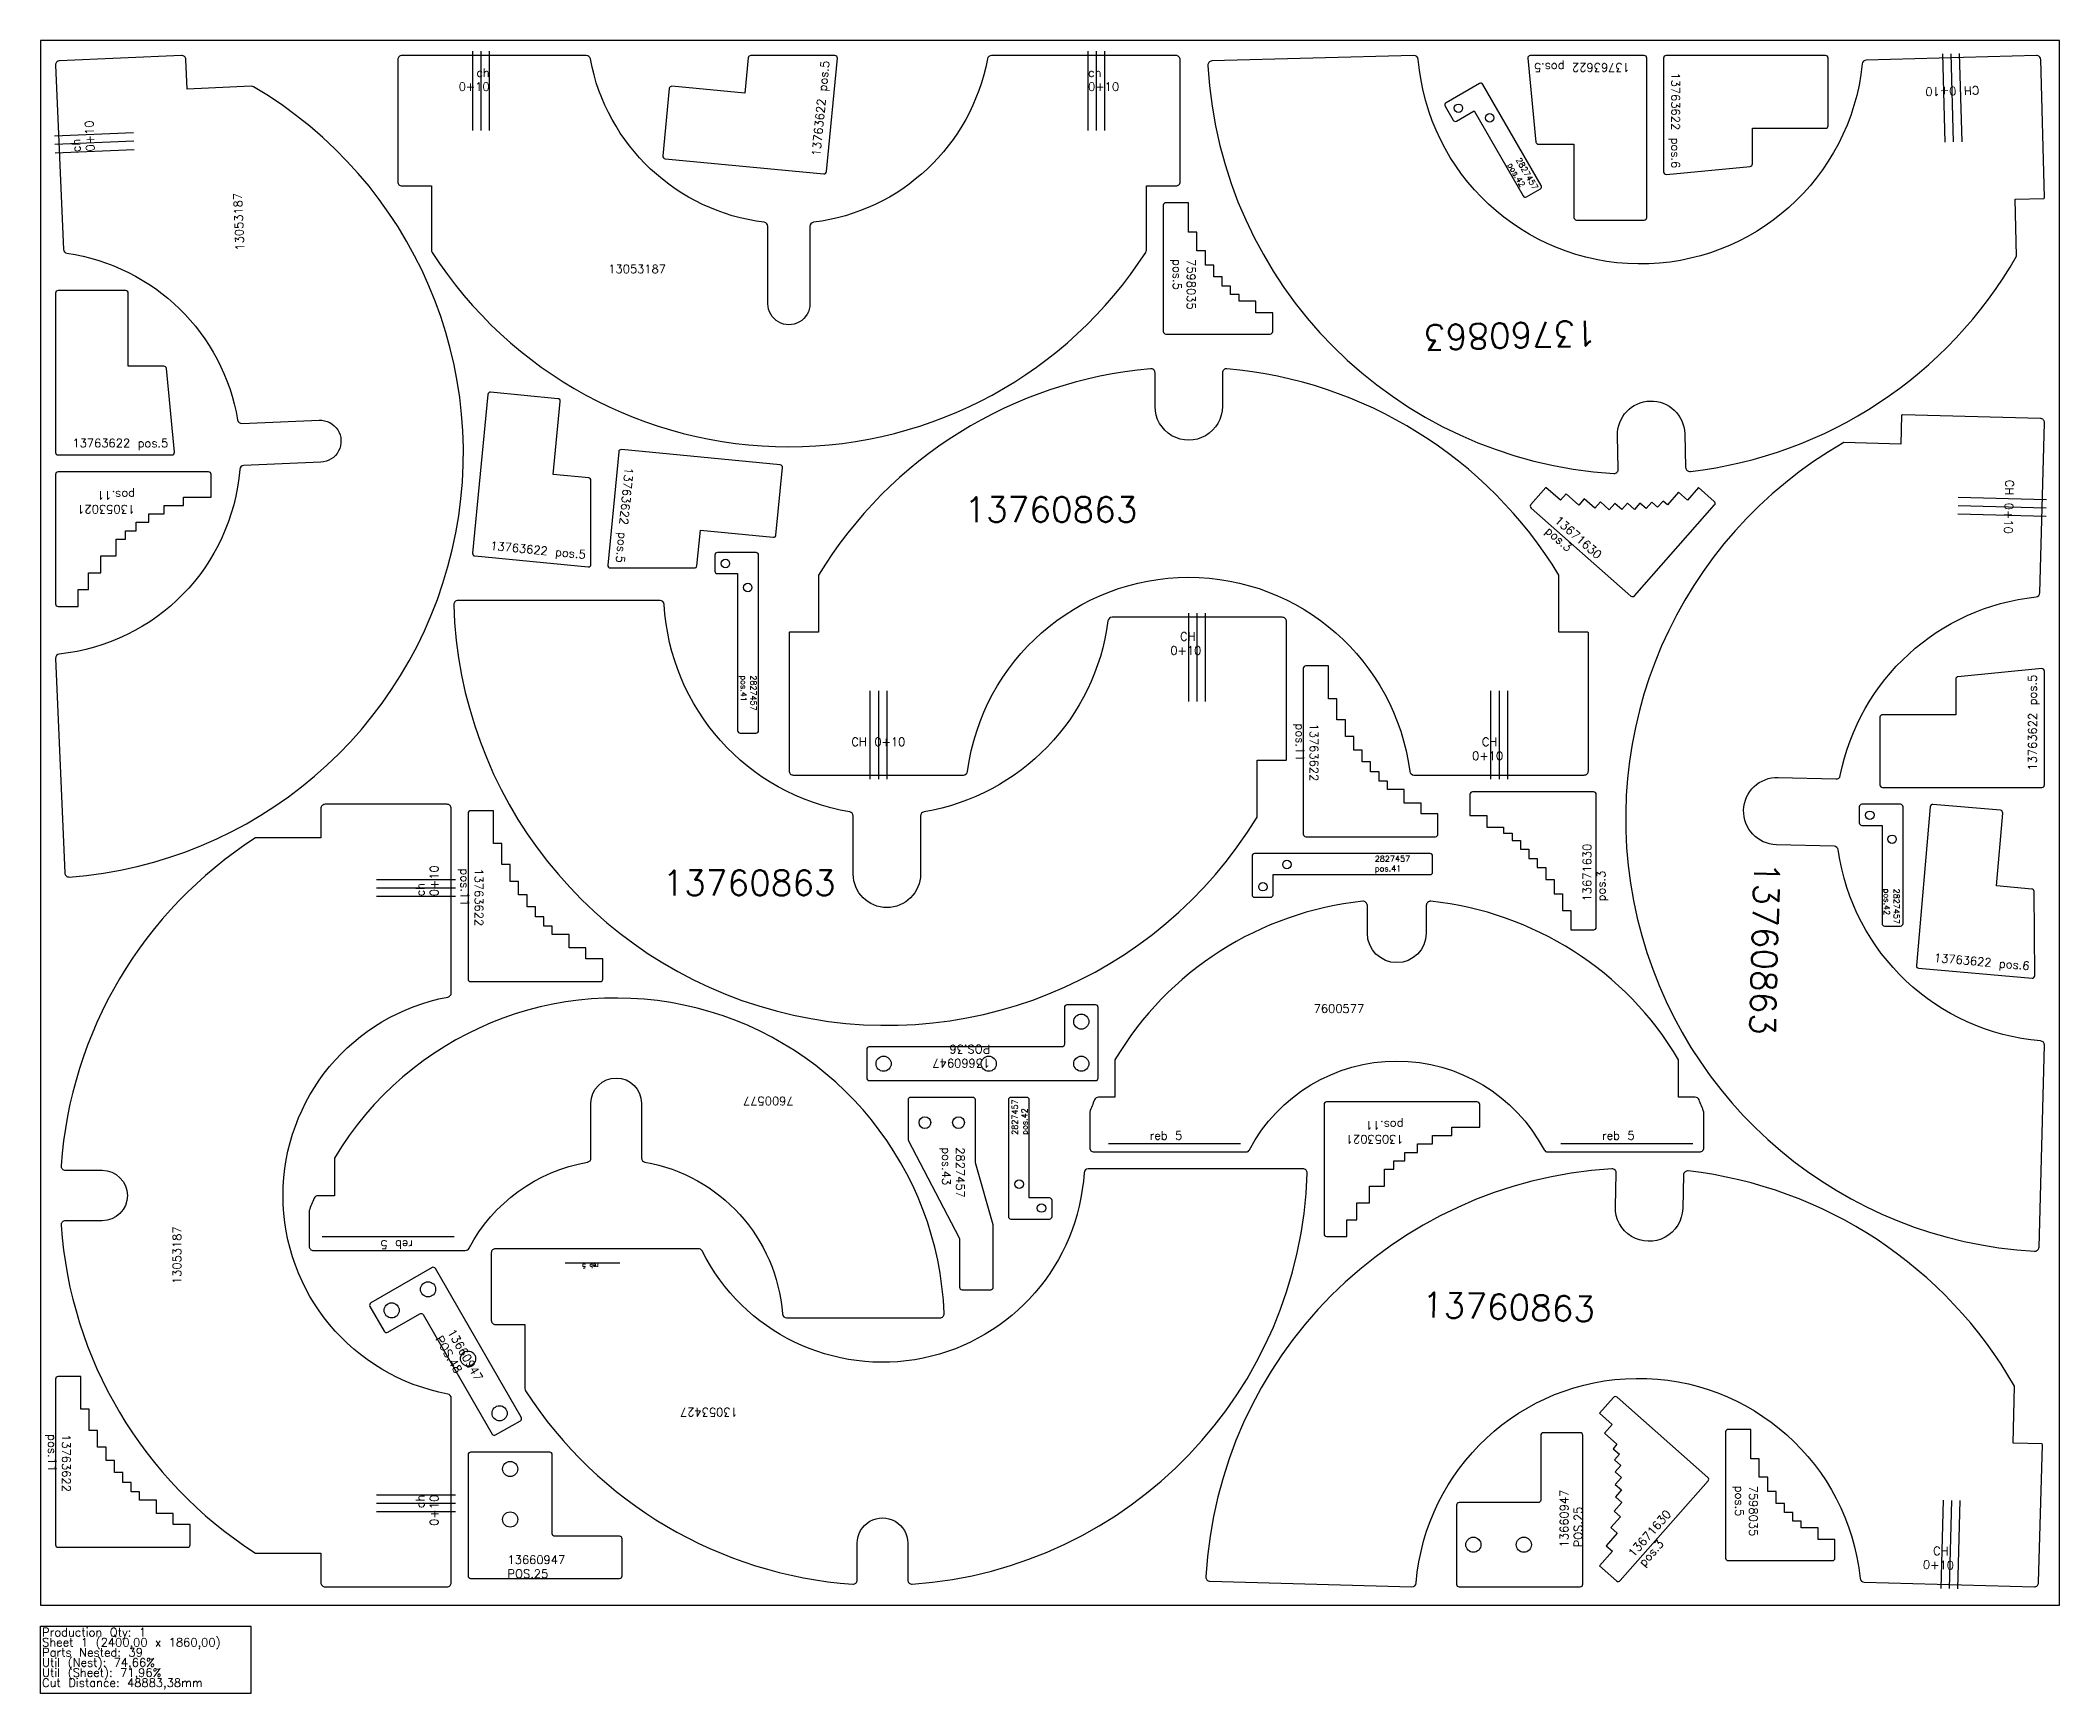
# Model space of a CAD drawing. Header units: millimetres. Extents: x 0 to 2400, y -105 to 1860.
import ezdxf

# ---------------------------------------------------------------- set-up
doc = ezdxf.new("R2010")
doc.units = ezdxf.units.MM
for name, color, linetype in [('13053021', 7, 'Continuous'), ('13053187', 7, 'Continuous'), ('13053427', 7, 'Continuous'), ('13660947v0', 7, 'Continuous'), ('13671630', 7, 'Continuous'), ('13760863', 7, 'Continuous'), ('13763622', 7, 'Continuous'), ('2827457v0', 7, 'Continuous'), ('Chanfro', 7, 'Continuous'), ('Des.', 7, 'Continuous'), ('Des.7598035', 7, 'Continuous'), ('Rebaixo', 7, 'Continuous'), ('sheet', 24, 'Continuous'), ('Stats', 7, 'Continuous'), ('Texto', 7, 'Continuous')]:
    doc.layers.add(name, color=color, linetype=linetype)
doc.styles.get("Standard").update_dxf_attribs({"font": 'txt.shx'})

msp = doc.modelspace()

# ---------------------------------------------------------------- linework, layer by layer
at = {"layer": '13053021', "color": 2}
for points in [[(203, 1317.2), (203, 1344.2, 0.414214), (200, 1347.2), (21, 1347.2, 0.414214), (18, 1344.2), (18, 1190.2, 0.414214), (21, 1187.2), (45, 1187.2), (45, 1207.2), (57, 1207.2), (57, 1227.2), (72, 1227.2), (72, 1247.2), (90, 1247.2), (90, 1267.2), (101, 1267.2), (101, 1277.2), (114, 1277.2), (114, 1287.2), (129, 1287.2), (129, 1297.2), (147, 1297.2), (147, 1307.2), (170, 1307.2), (170, 1317.2)], [(1710.7, 568.3), (1710.7, 595.3, 0.414214), (1707.7, 598.3), (1528.7, 598.3, 0.414214), (1525.7, 595.3), (1525.7, 441.3, 0.414214), (1528.7, 438.3), (1552.7, 438.3), (1552.7, 458.3), (1564.7, 458.3), (1564.7, 478.3), (1579.7, 478.3), (1579.7, 498.3), (1597.7, 498.3), (1597.7, 518.3), (1608.7, 518.3), (1608.7, 528.3), (1621.7, 528.3), (1621.7, 538.3), (1636.7, 538.3), (1636.7, 548.3), (1654.7, 548.3), (1654.7, 558.3), (1677.7, 558.3), (1677.7, 568.3)]]:
    msp.add_lwpolyline(points, format="xyb", close=True, dxfattribs=at)
at = {"layer": '13053187', "color": 2}
for points in [[(22.5, 1130.6, 0.396382), (18, 1125.4), (28.9, 870.4, 0.423029), (34.3, 865.6, 0.736059), (253.4, 1804.8, 0.144369), (250.6, 1805.5), (174.4, 1802.2), (172.9, 1837.2, 0.414214), (167.7, 1842), (22.8, 1835.8, 0.414214), (18, 1830.6), (27.4, 1611.6, 0.361088), (31.6, 1606.9, -0.326767), (234.4, 1408.8, 0.378699), (239.5, 1404.6), (331.3, 1408.5, -1.000004), (333.4, 1358.6), (241.6, 1354.7, 0.378699), (236.9, 1350.1, -0.361287)], [(1125.6, 1837.9, -0.326767), (919, 1643.8, 0.378699), (914.7, 1638.8), (914.7, 1547, -1.000004), (864.7, 1547), (864.7, 1638.8, 0.378699), (860.3, 1643.8, -0.326767), (653.7, 1837.9, 0.361088), (648.8, 1842), (429.7, 1842, 0.414214), (424.7, 1837), (424.7, 1692, 0.414214), (429.7, 1687), (464.7, 1687), (464.7, 1610.7, 0.144369), (465.5, 1608, 0.54454), (1313.9, 1608, 0.144369), (1314.7, 1610.7), (1314.7, 1687), (1349.7, 1687, 0.414214), (1354.7, 1692), (1354.7, 1837, 0.414214), (1349.7, 1842), (1130.5, 1842, 0.361088)], [(255.6, 912, 0.236822), (24.6, 522.3, 0.434885), (29.6, 517), (73.4, 517, -0.999996), (73.4, 457), (29.6, 457, 0.434885), (24.6, 451.6, 0.236822), (255.6, 62), (333.4, 62), (333.4, 27, 0.414214), (338.4, 22), (483.4, 22, 0.414214), (488.4, 27), (488.4, 246.2, 0.361088), (484.3, 251.1, -0.830455), (484.3, 722.9, 0.361088), (488.4, 727.8), (488.4, 947, 0.414214), (483.4, 952), (338.4, 952, 0.414214), (333.4, 947), (333.4, 912)]]:
    msp.add_lwpolyline(points, format="xyb", close=True, dxfattribs=at)
at = {"layer": '13053427', "color": 2}
msp.add_lwpolyline([(970.9, 73.8, -1.000001), (1030.9, 73.8), (1030.9, 30.1, 0.434885), (1036.3, 25.1, 0.385201), (1505.7, 513.7, 0.423029), (1500.7, 518.8), (1245.4, 518.8, 0.396382), (1240.5, 514.1, -0.766022), (786.5, 421.1, 0.283545), (782, 423.8), (540.9, 423.8, 0.414214), (535.9, 418.8), (535.9, 338.8, 0.414214), (540.9, 333.8), (575.9, 333.8), (575.9, 257.5, 0.144369), (576.7, 254.8, 0.23605), (965.6, 25.1, 0.434885), (970.9, 30.1)], format="xyb", close=True, dxfattribs=at)
at = {"layer": '13660947v0', "color": 2}
for points in [[(1214.2, 663.7), (985.2, 663.7, 0.414214), (982.2, 660.7), (982.2, 626.7, 0.414214), (985.2, 623.7), (1254.2, 623.7, 0.414214), (1257.2, 626.7), (1257.2, 710.7, 0.414214), (1254.2, 713.7), (1220.2, 713.7, 0.414214), (1217.2, 710.7), (1217.2, 666.7, -0.414214)], [(465.5, 401.3), (392.8, 359.3, 0.414214), (391.7, 355.2), (408.7, 325.7, 0.414214), (412.8, 324.6), (450.9, 346.6, -0.414214), (455, 345.5), (537, 203.5, 0.414214), (541.1, 202.4), (570.5, 219.4, 0.414214), (571.6, 223.5), (469.6, 400.2, 0.414214)], [(1783.2, 202), (1783.2, 125, -0.414214), (1780.2, 122), (1686.2, 122, 0.414214), (1683.2, 119), (1683.2, 25, 0.414214), (1686.2, 22), (1830.2, 22, 0.414214), (1833.2, 25), (1833.2, 202, 0.414214), (1830.2, 205), (1786.2, 205, 0.414214)], [(688.4, 82), (611.4, 82, -0.414214), (608.4, 85), (608.4, 179, 0.414214), (605.4, 182), (511.4, 182, 0.414214), (508.4, 179), (508.4, 35, 0.414214), (511.4, 32), (688.4, 32, 0.414214), (691.4, 35), (691.4, 79, 0.414214)]]:
    msp.add_lwpolyline(points, format="xyb", close=True, dxfattribs=at)
for centre in [(1237.2, 693.7), (1002.2, 643.7), (1127.2, 643.7), (1237.2, 643.7), (460.8, 375.5), (417.5, 350.5), (508.3, 293.2), (545.8, 228.2), (558.4, 162), (558.4, 102), (1703.2, 72), (1763.2, 72)]:
    msp.add_circle(centre, 9, dxfattribs=at)
at = {"layer": '13671630', "color": 2}
for points in [[(1890.4, 1199.6, 0.414214), (1894.6, 1199.9), (1989.9, 1307.9, 0.414214), (1989.6, 1312.1), (1970.9, 1328.6), (1957.6, 1313.6), (1947.1, 1322.9), (1933.9, 1307.9), (1928.7, 1312.5), (1922.1, 1305), (1915.3, 1311), (1908.7, 1303.5), (1901.2, 1310.1), (1894.6, 1302.6), (1886.3, 1309.9), (1879.7, 1302.4), (1871.5, 1309.7), (1864.8, 1302.2), (1854.3, 1311.4), (1847.7, 1303.9), (1835, 1315.2), (1828.4, 1307.7), (1813.4, 1320.9), (1806.8, 1313.4), (1789.5, 1328.6), (1771.6, 1308.4, 0.414214), (1771.9, 1304.2)], [(1849.2, 963.8, 0.414214), (1846.2, 966.8), (1702.2, 966.8, 0.414214), (1699.2, 963.8), (1699.2, 938.8), (1719.2, 938.8), (1719.2, 924.8), (1739.2, 924.8), (1739.2, 917.8), (1749.2, 917.8), (1749.2, 908.8), (1759.2, 908.8), (1759.2, 898.8), (1769.2, 898.8), (1769.2, 887.8), (1779.2, 887.8), (1779.2, 876.8), (1789.2, 876.8), (1789.2, 862.8), (1799.2, 862.8), (1799.2, 845.8), (1809.2, 845.8), (1809.2, 825.8), (1819.2, 825.8), (1819.2, 802.8), (1846.2, 802.8, 0.414214), (1849.2, 805.8)], [(1982.2, 147.8, 0.414214), (1981.9, 152), (1874, 247.3, 0.414214), (1869.7, 247), (1853.2, 228.3), (1868.2, 215), (1858.9, 204.6), (1873.9, 191.3), (1869.3, 186.1), (1876.8, 179.5), (1870.8, 172.7), (1878.3, 166.1), (1871.7, 158.6), (1879.2, 152), (1871.9, 143.7), (1879.4, 137.1), (1872.1, 128.9), (1879.6, 122.2), (1870.4, 111.7), (1877.9, 105.1), (1866.6, 92.4), (1874.1, 85.8), (1860.9, 70.8), (1868.4, 64.2), (1853.2, 46.9), (1873.4, 29, 0.414214), (1877.7, 29.3)]]:
    msp.add_lwpolyline(points, format="xyb", close=True, dxfattribs=at)
at = {"layer": '13760863', "color": 2}
for points in [[(2347, 1671.2), (2381.6, 1672.2, 0.000528), (2382, 1673.2), (2377.6, 1837.1, 0.414214), (2372.4, 1842), (2170.2, 1836.5, 0.376631), (2165.4, 1832, -0.911263), (1637.7, 1837.4, 0.398025), (1632.6, 1842), (1392.5, 1835.5, 0.422856), (1387.6, 1830.2, 0.380126), (1870.2, 1345.2, 0.440334), (1875.5, 1350.4), (1874.5, 1390.3, -0.999998), (1954.4, 1392.5), (1955.5, 1352.5, 0.440334), (1961.1, 1347.7, 0.238363), (2348.9, 1603.6)], [(1627.6, 991.2, 0.376631), (1632.6, 986.8), (1834.9, 986.8, 0.414214), (1839.9, 991.8), (1839.9, 1155.8, 0.000528), (1839.4, 1156.8), (1804.9, 1156.8), (1804.9, 1224.4, 0.238363), (1410.3, 1469.8, 0.440334), (1404.9, 1464.8), (1404.9, 1424.8, -1.000004), (1324.9, 1424.8), (1324.9, 1464.8, 0.440334), (1319.4, 1469.8, 0.238363), (924.9, 1224.4), (924.9, 1156.8), (890.3, 1156.8, 0.000528), (889.9, 1155.8), (889.9, 991.8, 0.414214), (894.9, 986.8), (1097.1, 986.8, 0.376631), (1102.1, 991.2, -0.877777)], [(2211.2, 1380.2), (2143.6, 1382, 0.746767), (2370.2, 420.8, 0.422856), (2375.5, 425.6), (2382, 665.7, 0.398025), (2377.4, 670.8, -0.350299), (2136.9, 897.8, 0.365977), (2132, 902.1), (2063.3, 904, -0.999998), (2065.5, 984), (2134.2, 982.1, 0.365977), (2139.3, 986.1, -0.329546), (2372, 1198.5, 0.376631), (2376.5, 1203.4), (2382, 1405.6, 0.414214), (2377.1, 1410.7), (2213.2, 1415.1, 0.000528), (2212.2, 1414.7)], [(1446.1, 1004.3), (1480.7, 1004.3, 0.000528), (1481.1, 1005.3), (1481.1, 1169.3, 0.414214), (1476.1, 1174.3), (1273.8, 1174.3, 0.376631), (1268.9, 1170, -0.329546), (1050.3, 943, 0.365977), (1046.1, 938.1), (1046.1, 869.3, -0.999998), (966.1, 869.3), (966.1, 938.1, 0.365977), (961.9, 943, -0.350299), (741.5, 1189.6, 0.398025), (736.5, 1194.3), (496.3, 1194.3, 0.422856), (491.3, 1189.2, 0.746767), (1446.1, 936.7)], [(2344.6, 192.8), (2346.4, 260.4, 0.238363), (1958.6, 516.3, 0.440334), (1953, 511.5), (1952, 471.5, -1.000002), (1872, 473.7), (1873.1, 513.6, 0.440334), (1867.8, 518.8, 0.380126), (1385.2, 33.8, 0.422856), (1390, 28.5), (1630.1, 22, 0.398025), (1635.2, 26.6, -0.911263), (2162.9, 32, 0.376631), (2167.8, 27.5), (2370, 22, 0.414214), (2375.1, 26.9), (2379.5, 190.8, 0.000528), (2379.1, 191.8)]]:
    msp.add_lwpolyline(points, format="xyb", close=True, dxfattribs=at)
at = {"layer": '13763622', "color": 2}
for points in [[(837.3, 1797.2), (750.7, 1805.5, 0.414214), (747.5, 1802.8), (739.8, 1722.7, 0.414214), (742.5, 1719.4), (931.1, 1701.3, 0.414214), (934.4, 1704), (947.3, 1838.7, 0.442577), (944.3, 1842), (844.4, 1842, 0.386408), (841.4, 1839.3)], [(1822.8, 1736.5), (1822.8, 1649.5, 0.414214), (1825.8, 1646.5), (1906.3, 1646.5, 0.414214), (1909.3, 1649.5), (1909.3, 1839, 0.414214), (1906.3, 1842), (1770.9, 1842, 0.442577), (1768, 1838.7), (1777.5, 1739.2, 0.386408), (1780.5, 1736.5)], [(2034.8, 1755.5), (2121.8, 1755.5, 0.414214), (2124.8, 1758.5), (2124.8, 1839, 0.414214), (2121.8, 1842), (1932.3, 1842, 0.414214), (1929.3, 1839), (1929.3, 1703.7, 0.442577), (1932.6, 1700.7), (2032.1, 1710.2, 0.386408), (2034.8, 1713.2)], [(104.5, 1472.7), (104.5, 1559.7, 0.414214), (101.5, 1562.7), (21, 1562.7, 0.414214), (18, 1559.7), (18, 1370.2, 0.414214), (21, 1367.2), (156.3, 1367.2, 0.442577), (159.3, 1370.5), (149.8, 1470, 0.386408), (146.8, 1472.7)], [(609.6, 1344.2), (617.9, 1430.8, 0.414214), (615.2, 1434.1), (535.1, 1441.8, 0.414214), (531.8, 1439.1), (513.7, 1250.4, 0.414214), (516.4, 1247.2), (651.1, 1234.2, 0.442577), (654.4, 1237.2), (654.4, 1337.1, 0.386408), (651.7, 1340.1)], [(784.4, 1277.7), (871, 1269.4, 0.414214), (874.3, 1272.1), (882, 1352.2, 0.414214), (879.3, 1355.5), (690.6, 1373.6, 0.414214), (687.4, 1370.9), (674.4, 1236.2, 0.442577), (677.4, 1232.9), (777.3, 1232.9, 0.386408), (780.3, 1235.6)], [(1501.1, 916.5, 0.414214), (1504.1, 913.5), (1658.1, 913.5, 0.414214), (1661.1, 916.5), (1661.1, 940.5), (1641.1, 940.5), (1641.1, 953.5), (1621.1, 953.5), (1621.1, 969.5), (1601.1, 969.5), (1601.1, 979.5), (1591.1, 979.5), (1591.1, 990.5), (1581.1, 990.5), (1581.1, 1002.5), (1571.1, 1002.5), (1571.1, 1016.5), (1561.1, 1016.5), (1561.1, 1032.5), (1551.1, 1032.5), (1551.1, 1052.5), (1541.1, 1052.5), (1541.1, 1077.5), (1531.1, 1077.5), (1531.1, 1116.5), (1504.1, 1116.5, 0.414214), (1501.1, 1113.5)], [(2276.5, 1058.5), (2189.5, 1058.5, 0.414214), (2186.5, 1055.5), (2186.5, 975, 0.414214), (2189.5, 972), (2379, 972, 0.414214), (2382, 975), (2382, 1110.3, 0.442577), (2378.7, 1113.3), (2279.2, 1103.7, 0.386408), (2276.5, 1100.7)], [(508.4, 744.3, 0.414214), (511.4, 741.3), (665.4, 741.3, 0.414214), (668.4, 744.3), (668.4, 768.3), (648.4, 768.3), (648.4, 781.3), (628.4, 781.3), (628.4, 797.3), (608.4, 797.3), (608.4, 807.3), (598.4, 807.3), (598.4, 818.3), (588.4, 818.3), (588.4, 830.3), (578.4, 830.3), (578.4, 844.3), (568.4, 844.3), (568.4, 860.3), (558.4, 860.3), (558.4, 880.3), (548.4, 880.3), (548.4, 905.3), (538.4, 905.3), (538.4, 944.3), (511.4, 944.3, 0.414214), (508.4, 941.3)], [(2324.8, 855), (2332.4, 941.6, 0.414214), (2329.6, 944.9), (2249.4, 951.9, 0.414214), (2246.2, 949.2), (2229.7, 760.4, 0.414214), (2232.4, 757.2), (2367.2, 745.4, 0.442577), (2370.5, 748.4), (2369.6, 848.3, 0.386408), (2366.9, 851.3)], [(18, 71.9, 0.414214), (21, 68.9), (175, 68.9, 0.414214), (178, 71.9), (178, 95.9), (158, 95.9), (158, 108.9), (138, 108.9), (138, 124.9), (118, 124.9), (118, 134.9), (108, 134.9), (108, 145.9), (98, 145.9), (98, 157.9), (88, 157.9), (88, 171.9), (78, 171.9), (78, 187.9), (68, 187.9), (68, 207.9), (58, 207.9), (58, 232.9), (48, 232.9), (48, 271.9), (21, 271.9, 0.414214), (18, 268.9)]]:
    msp.add_lwpolyline(points, format="xyb", close=True, dxfattribs=at)
at = {"layer": '2827457v0', "color": 2}
for points in [[(1704, 1776.1), (1762.3, 1675.1, 0.414214), (1766.4, 1674), (1782.8, 1683.5, 0.414214), (1783.9, 1687.6), (1714.6, 1807.7, 0.414214), (1710.5, 1808.8), (1670.7, 1785.8, 0.414214), (1669.6, 1781.7), (1679.1, 1765.2, 0.414214), (1683.2, 1764.1)], [(801.7, 1229.2, 0.414214), (804.7, 1226.2), (828.7, 1226.2), (828.7, 1039.6, 0.414214), (831.7, 1036.6), (850.6, 1036.6, 0.414214), (853.6, 1039.6), (853.6, 1248.2, 0.414214), (850.6, 1251.2), (804.7, 1251.2, 0.414214), (801.7, 1248.2)], [(2188.9, 927), (2188.9, 810.3, 0.414214), (2191.9, 807.3), (2210.9, 807.3, 0.414214), (2213.9, 810.3), (2213.9, 949, 0.414214), (2210.9, 952), (2164.9, 952, 0.414214), (2161.9, 949), (2161.9, 930, 0.414214), (2164.9, 927)], [(1462.1, 841.5, 0.414214), (1465.1, 844.5), (1465.1, 868.5), (1651.7, 868.5, 0.414214), (1654.7, 871.5), (1654.7, 890.5, 0.414214), (1651.7, 893.5), (1443.1, 893.5, 0.414214), (1440.1, 890.5), (1440.1, 844.5, 0.414214), (1443.1, 841.5)], [(1034.3, 603.7, 0.414214), (1031.3, 600.7), (1031.3, 554.3, 0.120587), (1031.6, 552.9), (1092.1, 436.7, -0.120587), (1092.5, 435.3), (1092.5, 378.1, 0.414214), (1095.5, 375.1), (1129.5, 375.1, 0.414214), (1132.5, 378.1), (1132.5, 451.4, 0.069537), (1132.3, 452.2), (1111.4, 525.8, -0.069537), (1111.3, 526.6), (1111.3, 600.7, 0.414214), (1108.3, 603.7)], [(1175.4, 484.1), (1175.4, 600.7, 0.414214), (1172.4, 603.7), (1153.5, 603.7, 0.414214), (1150.5, 600.7), (1150.5, 462.1, 0.414214), (1153.5, 459.1), (1199.4, 459.1, 0.414214), (1202.4, 462.1), (1202.4, 481.1, 0.414214), (1199.4, 484.1)]]:
    msp.add_lwpolyline(points, format="xyb", close=True, dxfattribs=at)
for centre, radius in [((1685.4, 1779.3), 5), ((1722.6, 1767.9), 5), ((814.2, 1238.2), 5), ((840.7, 1209.7), 5), ((2174.4, 939), 5), ((2200.9, 910.5), 5), ((1481.6, 880.5), 5), ((1453.1, 854), 5), ((1051.3, 573.7), 7), ((1091.3, 573.7), 7), ((1163.4, 500.5), 5), ((1189.9, 472.1), 5)]:
    msp.add_circle(centre, radius, dxfattribs=at)
at = {"layer": 'Chanfro', "color": 2}
for p, q in [((514, 1753), (514, 1847)), ((524, 1753), (524, 1847)), ((534, 1753), (534, 1847)), ((1245.3, 1753), (1245.3, 1847)), ((1255.3, 1753), (1255.3, 1847)), ((1265.3, 1753), (1265.3, 1847)), ((2264, 1739), (2261.2, 1844)), ((2274, 1739.3), (2271.2, 1844.2)), ((2284, 1739.5), (2281.2, 1844.5)), ((110.5, 1750.1), (16.6, 1746.1)), ((111, 1740.1), (17.1, 1736.1)), ((111.4, 1730.1), (17.5, 1726.1)), ((2279, 1297.2), (2384, 1294.3)), ((2279.3, 1307.2), (2384.2, 1304.3)), ((2279.5, 1317.2), (2384.5, 1314.3)), ((1364.9, 1074.3), (1364.9, 1179.3)), ((1374.9, 1074.3), (1374.9, 1179.3)), ((1384.9, 1074.3), (1384.9, 1179.3)), ((986, 1086.8), (986, 981.8)), ((996, 1086.8), (996, 981.8)), ((1006, 1086.8), (1006, 981.8)), ((1723.7, 1086.8), (1723.7, 981.8)), ((1733.7, 1086.8), (1733.7, 981.8)), ((1743.7, 1086.8), (1743.7, 981.8)), ((399.4, 862.7), (493.4, 862.7)), ((399.4, 852.7), (493.4, 852.7)), ((399.4, 842.7), (493.4, 842.7)), ((399.4, 131.3), (493.4, 131.3)), ((399.4, 121.3), (493.4, 121.3)), ((2261.6, 125), (2258.7, 20)), ((2271.6, 124.7), (2268.7, 19.8)), ((2281.6, 124.5), (2278.7, 19.5)), ((399.4, 111.3), (493.4, 111.3))]:
    msp.add_line(p, q, dxfattribs=at)
at = {"layer": 'Des.', "color": 2}
for points in [[(1647.2, 798.8, -0.999997), (1577.2, 798.8), (1577.2, 831.7, 0.445038), (1571.7, 836.7, 0.236565), (1277.2, 648.5), (1277.2, 603.8), (1257.6, 603.8, 0.301298), (1253, 600.8, 0.010053), (1247.2, 586.2), (1247.2, 543.8, 0.414214), (1252.2, 538.8), (1432.8, 538.8, 0.277779), (1437.2, 541.5, -0.60201), (1787.2, 541.5, 0.277779), (1791.6, 538.8), (1972.2, 538.8, 0.414214), (1977.2, 543.8), (1977.2, 586.2, 0.010053), (1971.4, 600.8, 0.301298), (1966.8, 603.8), (1947.2, 603.8), (1947.2, 648.5, 0.236565), (1652.7, 836.7, 0.445038), (1647.2, 831.7)], [(654.4, 596.7, -0.999997), (714.4, 596.7), (714.4, 531.7, 0.364325), (718.6, 526.7, -0.343519), (881.9, 346.3, 0.392714), (886.9, 341.7), (1069.2, 341.7, 0.425674), (1074.2, 346.9, 0.746523), (349.4, 531.4), (349.4, 486.7), (329.9, 486.7, 0.301298), (325.3, 483.7, 0.010053), (319.4, 469.1), (319.4, 426.7, 0.414214), (324.4, 421.7), (505, 421.7, 0.277779), (509.5, 424.4, -0.231643), (650.3, 526.7, 0.364325), (654.4, 531.7)]]:
    msp.add_lwpolyline(points, format="xyb", close=True, dxfattribs=at)
at = {"layer": 'Des.7598035', "color": 2}
for points in [[(1364.7, 1632), (1364.7, 1667), (1337.7, 1667, 0.414214), (1334.7, 1664), (1334.7, 1514, 0.414214), (1337.7, 1511), (1461.7, 1511, 0.414214), (1464.7, 1514), (1464.7, 1536), (1444.7, 1536), (1444.7, 1550), (1424.7, 1550), (1424.7, 1558), (1414.7, 1558), (1414.7, 1568), (1404.7, 1568), (1404.7, 1579), (1394.7, 1579), (1394.7, 1593), (1384.7, 1593), (1384.7, 1610), (1374.7, 1610), (1374.7, 1632)], [(2033, 174.1), (2033, 209.1), (2006, 209.1, 0.414214), (2003, 206.1), (2003, 56.1, 0.414214), (2006, 53.1), (2130, 53.1, 0.414214), (2133, 56.1), (2133, 78.1), (2113, 78.1), (2113, 92.1), (2093, 92.1), (2093, 100.1), (2083, 100.1), (2083, 110.1), (2073, 110.1), (2073, 121.1), (2063, 121.1), (2063, 135.1), (2053, 135.1), (2053, 152.1), (2043, 152.1), (2043, 174.1)]]:
    msp.add_lwpolyline(points, format="xyb", close=True, dxfattribs=at)
at = {"layer": 'Rebaixo', "color": 2}
for p, q in [((1426.6, 548.6), (1269.4, 548.6)), ((1964.2, 548.6), (1807, 548.6)), ((334.8, 438.5), (492, 438.5)), ((623.8, 407), (688.7, 407))]:
    msp.add_line(p, q, dxfattribs=at)
at = {"layer": 'sheet', "color": 7}
msp.add_lwpolyline([(0, 0), (2400, 0), (2400, 1860), (0, 1860)], close=True, dxfattribs=at)
at = {"layer": 'Stats', "color": 151}
msp.add_lwpolyline([(0, -25), (250, -25), (250, -105), (0, -105), (0, -25)], close=True, dxfattribs=at)

# ---------------------------------------------------------------- texts
at = {"layer": 'Chanfro', "color": 2, "char_height": 10}
for s, insert, width, attachment_point in [('ch 0+10', (534, 1800), 18.15, 9), ('ch 0+10', (1245.3, 1800), 18.15, 7), ('{\\W1.304335; }CH 0+10', (1343, 1129.8), 64.286, 7), ('CH 0+10', (1028, 1031.3), 64.286, 3), ('{\\W1.304335; }CH 0+10', (1701.7, 1031.3), 64.286, 1)]:
    msp.add_mtext(s, dxfattribs=dict(at, insert=insert, width=width, attachment_point=attachment_point))
for s, insert, width, attachment_point, rotation in [('CH 0+10', (2240.6, 1793.9), 64.286, 3, 181.549), ('ch 0+10', (64.4, 1728.1), 18.15, 7, 92.4388), ('CH 0+10', (2333.9, 1273.7), 64.286, 9, 268.451), ('ch 0+10', (446.4, 842.7), 18.15, 1, 90), ('ch 0+10', (446.4, 131.3), 18.15, 3, 90), ('{\\W1.304335; }CH 0+10', (2238.1, 70.1), 64.286, 1, 358.451)]:
    msp.add_mtext(s, dxfattribs=dict(at, insert=insert, width=width, attachment_point=attachment_point, rotation=rotation))
at = {"layer": 'Rebaixo', "color": 2, "char_height": 10, "width": 65.714, "attachment_point": 1}
for insert in [(1318.4, 563.4), (1856, 563.4)]:
    msp.add_mtext('reb 5', dxfattribs=dict(at, insert=insert))
at = {"layer": 'Rebaixo', "color": 2, "attachment_point": 1, "rotation": 180}
for insert, char_height, width in [((443, 423.7), 10, 65.714), ((663.5, 400.8), 5, 21.192)]:
    msp.add_mtext('reb 5', dxfattribs=dict(at, insert=insert, char_height=char_height, width=width))
at = {"layer": 'Stats', "color": 60}
for s, p in [('Sheet 1 (2400,00 x 1860,00)', (2, -49)), ('Production Qty: 1', (2, -37)), ('Parts Nested: 39', (2, -61)), ('Util (Nest): 74,66%', (2, -73)), ('Cut Distance: 48883,38mm', (2, -97)), ('Util (Sheet): 71,96%', (2, -85))]:
    msp.add_text(s, height=10, dxfattribs=at).set_placement(p)
at = {"layer": 'Texto', "color": 2}
for s, insert, char_height, width, attachment_point, rotation in [('13763622 pos.5', (916.9, 1722.9), 10, 113.35, 1, 84.5077), ('13763622 pos.5', (1889.1, 1822.8), 10, 113.35, 1, 180), ('13763622 pos.6', (1948.5, 1821.9), 10, 113.35, 1, 270), ('2827457\\Ppos.42', (1759.6, 1721.5), 7, 41.589, 1, 300), ('13053187', (232.3, 1609.9), 10, 61.755, 1, 92.4388), ('7598035 pos.5', (1372.8, 1600), 10, 71.122, 1, 270), ('13760863', (1645.1, 1491.6), 30, 230.349, 3, 181.549), ('13763622 pos.5', (704.8, 1352), 10, 113.35, 1, 264.5077), ('13053021 pos.11', (112.5, 1297.7), 10, 77.73, 1, 180), ('13671630 pos.3', (1805.5, 1295.7), 10, 105.374, 1, 318.5763), ('13763622 pos.5', (535.3, 1264.6), 10, 113.35, 1, 354.5077), ('2827457\\Ppos.41', (851.1, 1105.3), 7, 41.589, 1, 270), ('13763622 pos.5', (2362.8, 992.1), 10, 113.35, 1, 90), ('13763622 pos.11', (1518.9, 1048), 10, 113.35, 1, 270), ('13671630 pos.3', (1833.4, 836.6), 10, 105.374, 1, 90), ('13763622 pos.11', (526.2, 875.8), 10, 113.35, 1, 270), ('13760863', (2031.6, 678.2), 30, 230.349, 9, 268.451), ('2827457\\Ppos.42', (2209.8, 851.8), 7, 41.589, 1, 270), ('13763622 pos.6', (2251.2, 774.8), 10, 113.35, 1, 355), ('13660947 POS.36', (1128.9, 639.3), 10, 116.776, 1, 180), ('7600577', (895.2, 594.3), 10, 433.146, 1, 180), ('2827457\\Ppos.42', (1154.6, 559.2), 7, 41.589, 1, 90), ('13053021 pos.11', (1620.2, 548.9), 10, 77.73, 1, 180), ('2827457\\Ppos.43', (1098.5, 544.4), 10, 41.589, 1, 270), ('13053187', (157.3, 381.8), 10, 61.755, 1, 90), ('13760863', (1642.6, 372.4), 30, 230.349, 1, 358.451), ('13660947 POS.48', (492.1, 329.9), 10, 116.776, 1, 300), ('13053427', (828.9, 224.5), 10, 256.467, 1, 180), ('13763622 pos.11', (35.8, 203.4), 10, 113.35, 1, 270), ('13660947 POS.25', (1806.1, 68.8), 10, 116.776, 1, 90), ('7598035 pos.5', (2041.1, 142.1), 10, 71.122, 1, 270), ('13671630 pos.3', (1886.2, 62.9), 10, 105.374, 1, 48.5763)]:
    msp.add_mtext(s, dxfattribs=dict(at, insert=insert, char_height=char_height, width=width, attachment_point=attachment_point, rotation=rotation))
for s, insert, char_height, width, attachment_point in [('13053187', (675, 1593.4), 10, 61.755, 1), ('13763622 pos.5', (38.1, 1386.4), 10, 113.35, 1), ('13760863', (1098.3, 1317.4), 30, 230.349, 1), ('2827457\\Ppos.41', (1586, 890.9), 7, 41.589, 1), ('13760863', (739.5, 843.7), 30, 230.349, 7), ('7600577', (1513.4, 714.2), 10, 433.146, 1), ('13660947 POS.25', (555.2, 59.1), 10, 116.776, 1)]:
    msp.add_mtext(s, dxfattribs=dict(at, insert=insert, char_height=char_height, width=width, attachment_point=attachment_point))

doc.saveas('drawing.dxf')
